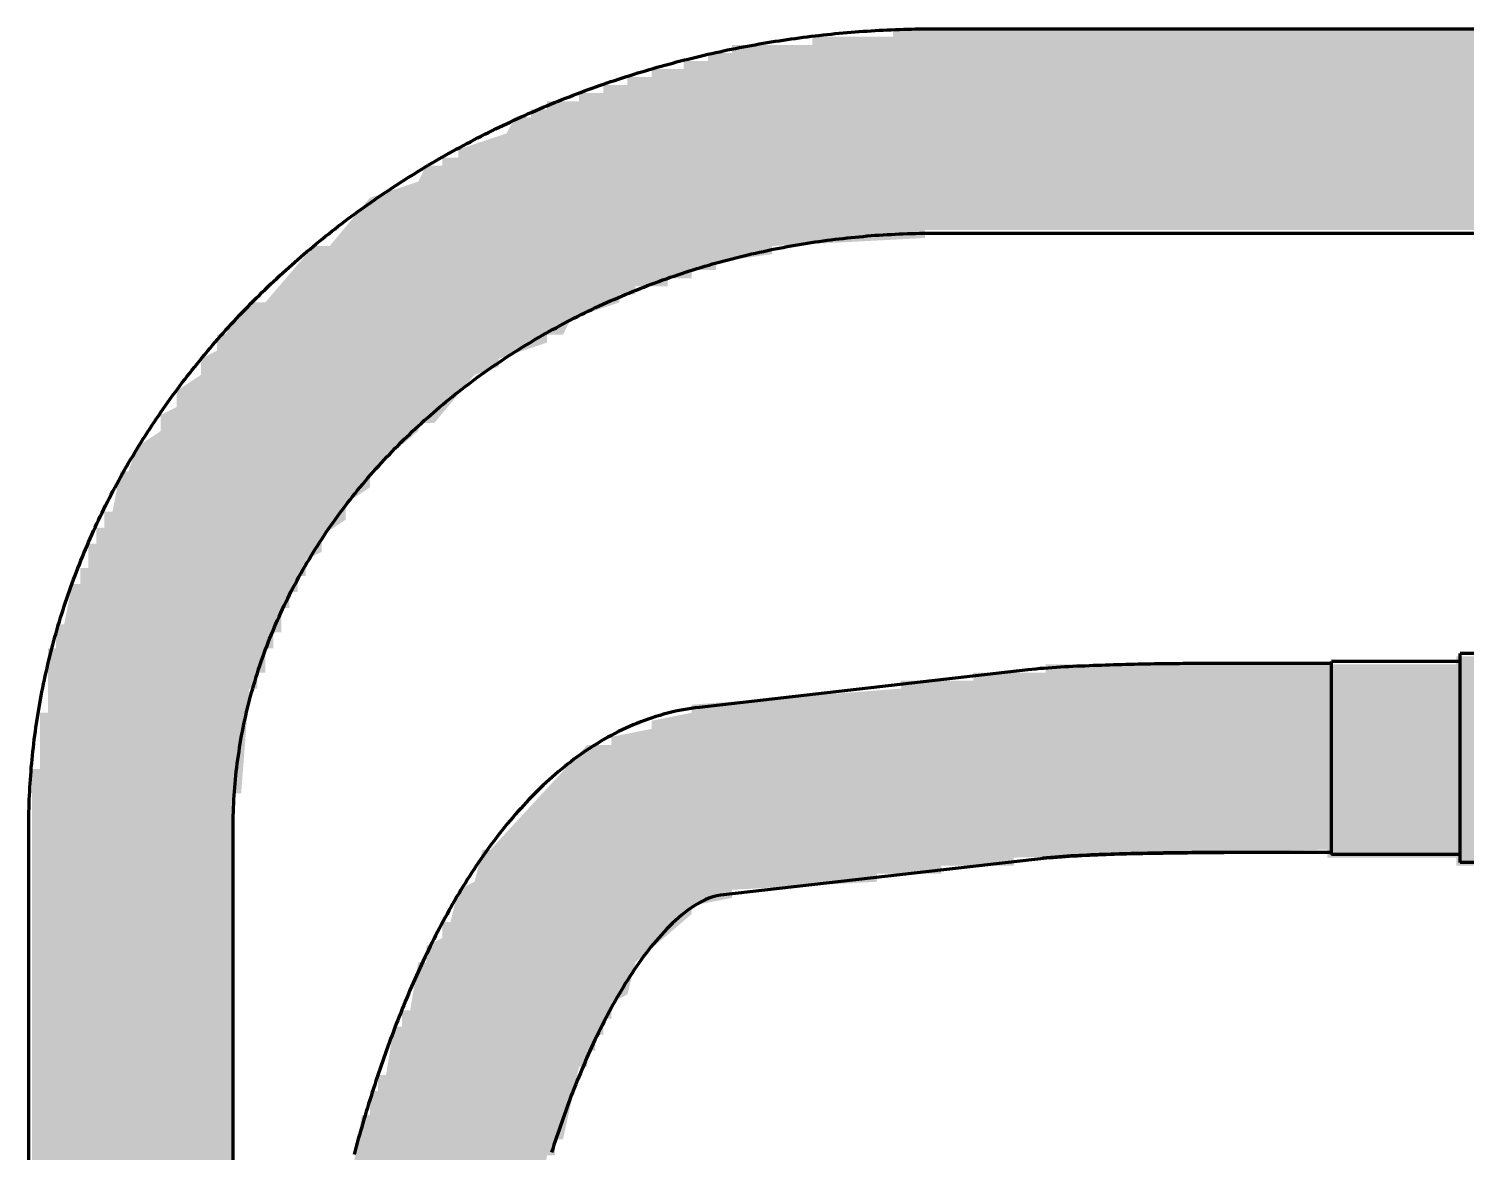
# Model space of a CAD drawing. Header units: millimetres. Extents: x 0 to 2382, y 0 to 420.
# Drawn here: x 2155.86 to 2173.73, y 351.04 to 365 of the extents above; entities that cross this region are included whole.
import ezdxf

# ---------------------------------------------------------------- set-up
doc = ezdxf.new("R2010")
doc.units = ezdxf.units.MM
doc.layers.add('01-VISIBLE', color=7, linetype='CONTINUOUS', lineweight=70)
doc.layers.add('13-GRAFICA', color=30, linetype='CONTINUOUS', lineweight=18)

msp = doc.modelspace()

# ---------------------------------------------------------------- hatches: boundary and pattern name
at = {"layer": '13-GRAFICA', "true_color": 0xb21820}
h = msp.add_hatch(color=7, dxfattribs=at)
h.dxf.hatch_style = 1
h.paths.add_polyline_path([(2155.9, 321.9), (2155.9, 355.8), (2156, 355.8), (2156, 356.5), (2156.1, 356.5), (2156.1, 357.3), (2156.2, 357.3), (2156.2, 357.6), (2156.3, 357.6), (2156.4, 358.1), (2156.5, 358.1), (2156.5, 358.3), (2156.6, 358.3), (2156.6, 358.6), (2156.7, 358.6), (2156.7, 358.8), (2156.8, 358.8), (2156.8, 359), (2156.9, 359), (2157, 359.5), (2157.1, 359.5), (2157.2, 359.8), (2157.5, 360), (2157.5, 360.2), (2157.7, 360.3), (2157.7, 360.5), (2158, 360.7), (2158, 360.9), (2158.2, 361), (2158.2, 361.2), (2158.3, 361.2), (2158.6, 361.6), (2158.8, 361.6), (2159.4, 362.3), (2159.6, 362.3), (2160.1, 362.9), (2160.7, 363.1), (2160.8, 363.3), (2161, 363.3), (2161, 363.4), (2161.2, 363.4), (2161.2, 363.5), (2161.8, 363.7), (2161.9, 363.9), (2162.1, 363.9), (2162.1, 364), (2162.3, 364), (2162.3, 364.1), (2162.7, 364.1), (2162.7, 364.2), (2163, 364.2), (2163, 364.3), (2163.3, 364.3), (2163.3, 364.4), (2163.6, 364.4), (2163.6, 364.5), (2164, 364.5), (2164, 364.6), (2164.3, 364.6), (2164.3, 364.7), (2164.6, 364.7), (2164.6, 364.8), (2165.6, 364.8), (2165.6, 364.9), (2166.6, 364.9), (2166.6, 365), (2189.4, 365), (2189.4, 364.9), (2191.4, 364.8), (2191.4, 364.7), (2191.7, 364.7), (2191.7, 364.6), (2192, 364.6), (2192, 364.5), (2192.4, 364.5), (2192.4, 364.4), (2192.7, 364.4), (2192.7, 364.3), (2193, 364.3), (2193, 364.2), (2193.3, 364.2), (2193.3, 364.1), (2193.7, 364.1), (2193.7, 364), (2194.1, 363.9), (2194.2, 363.7), (2194.4, 363.7), (2194.4, 363.6), (2194.6, 363.6), (2194.6, 363.5), (2195.2, 363.3), (2195.3, 363.1), (2195.9, 362.9), (2196.4, 362.3), (2196.6, 362.3), (2197.2, 361.6), (2197.4, 361.6), (2197.4, 361.5), (2197.8, 361.2), (2197.8, 361), (2198, 360.9), (2198, 360.7), (2198.3, 360.5), (2198.3, 360.3), (2198.5, 360.2), (2198.5, 360), (2198.6, 360), (2198.6, 359.9), (2198.8, 359.8), (2198.8, 359.6), (2199, 359.5), (2199.1, 359), (2199.2, 359), (2199.2, 358.8), (2199.3, 358.8), (2199.3, 358.6), (2199.4, 358.6), (2199.4, 358.3), (2199.5, 358.3), (2199.6, 357.8), (2199.7, 357.8), (2199.8, 357.3), (2199.9, 357.3), (2199.9, 356.5), (2200, 356.5), (2200, 355.8), (2200.1, 355.8), (2200.1, 321.9), (2199.9, 321.9), (2199.8, 321.7), (2199.6, 321.7), (2199.5, 321.5), (2199.3, 321.5), (2199.2, 321.3), (2199, 321.3), (2198.9, 321.1), (2198.7, 321.1), (2198.6, 320.9), (2198.4, 320.9), (2198.3, 320.7), (2198.1, 320.7), (2198.1, 320.6), (2197.9, 320.5), (2197.9, 314.5), (2197.5, 314.5), (2197.5, 321.1), (2197.6, 321.1), (2197.6, 355.5), (2197.5, 355.5), (2197.4, 356.8), (2197.3, 356.8), (2197.3, 357), (2197.2, 357), (2197.2, 357.3), (2197.1, 357.3), (2197.1, 357.5), (2197, 357.5), (2197, 357.8), (2196.9, 357.8), (2196.7, 358.4), (2196.5, 358.5), (2196.5, 358.7), (2196.4, 358.7), (2196.4, 358.8), (2196.2, 358.9), (2196.2, 359.1), (2195.9, 359.3), (2195.9, 359.5), (2195.8, 359.5), (2195.3, 360.1), (2195.1, 360.1), (2194.6, 360.7), (2194.4, 360.7), (2194.3, 360.9), (2194.1, 360.9), (2194.1, 361), (2193.5, 361.2), (2193.4, 361.4), (2193.2, 361.4), (2193.2, 361.5), (2193, 361.5), (2193, 361.6), (2192.8, 361.6), (2192.8, 361.7), (2192.6, 361.7), (2192.6, 361.8), (2192.2, 361.8), (2192.2, 361.9), (2191.9, 361.9), (2191.9, 362), (2191.6, 362), (2191.6, 362.1), (2191.2, 362.1), (2191.2, 362.2), (2190.9, 362.2), (2190.9, 362.3), (2189, 362.4), (2189, 362.5), (2167, 362.5), (2167, 362.4), (2165.1, 362.3), (2165.1, 362.2), (2164.4, 362.1), (2164.4, 362), (2164.1, 362), (2164.1, 361.9), (2163.8, 361.9), (2163.8, 361.8), (2163.4, 361.8), (2163.4, 361.7), (2163.2, 361.7), (2163.2, 361.6), (2162.6, 361.4), (2162.5, 361.2), (2162.3, 361.2), (2162.3, 361.1), (2161.7, 360.9), (2161.7, 360.8), (2161.4, 360.7), (2160.9, 360.1), (2160.7, 360.1), (2160.7, 360), (2160.1, 359.5), (2160.1, 359.3), (2159.8, 359.1), (2159.8, 358.9), (2159.5, 358.7), (2159.5, 358.5), (2159.3, 358.4), (2159.3, 358.2), (2159.2, 358.2), (2159.2, 358), (2159.1, 358), (2159.1, 357.8), (2159, 357.8), (2159, 357.5), (2158.9, 357.5), (2158.9, 357.3), (2158.8, 357.3), (2158.8, 357), (2158.7, 357), (2158.7, 356.8), (2158.6, 356.8), (2158.5, 355.5), (2158.4, 355.5), (2158.4, 321.1), (2158.5, 321.1), (2158.5, 314.5), (2158.1, 314.5), (2158.1, 320.5), (2158, 320.5), (2157.9, 320.7), (2157.7, 320.7), (2157.6, 320.9), (2157.4, 320.9), (2157.3, 321.1), (2157.1, 321.1), (2157, 321.3), (2156.8, 321.3), (2156.7, 321.5), (2156.5, 321.5), (2156.4, 321.7), (2156.2, 321.7), (2156.1, 321.9)])
at = {"layer": '13-GRAFICA', "true_color": 0xcba23e}
h = msp.add_hatch(color=7, dxfattribs=at)
h.dxf.hatch_style = 1
h.paths.add_polyline_path([(2175.5, 354.6), (2173.6, 354.6), (2173.6, 357.2), (2175.7, 357.2), (2175.7, 355.6), (2175.7, 355.1), (2175.7, 353.9), (2175.7, 351.9), (2175.5, 351.9)])
at = {"layer": '13-GRAFICA', "true_color": 0x202020}
h = msp.add_hatch(color=7, dxfattribs=at)
h.dxf.hatch_style = 1
h.paths.add_polyline_path([(2161.4, 342.9), (2159.1, 342.9), (2159.1, 345.6), (2159.2, 345.6), (2159.2, 347.2), (2159.3, 347.2), (2159.4, 348.8), (2159.5, 348.8), (2159.5, 349.4), (2159.6, 349.4), (2159.6, 349.8), (2159.7, 349.8), (2159.7, 350.3), (2159.8, 350.3), (2160, 351.5), (2160.1, 351.5), (2160.1, 351.8), (2160.2, 351.8), (2160.2, 352), (2160.3, 352), (2160.4, 352.6), (2160.5, 352.6), (2160.5, 352.8), (2160.6, 352.8), (2160.7, 353.4), (2160.8, 353.4), (2160.8, 353.6), (2161, 353.7), (2161, 353.9), (2161.1, 353.9), (2161.2, 354.3), (2161.4, 354.4), (2161.5, 354.8), (2161.6, 354.8), (2162.8, 356.1), (2163.1, 356.1), (2163.1, 356.2), (2163.6, 356.3), (2163.6, 356.4), (2164.1, 356.5), (2164.1, 356.6), (2166.7, 356.8), (2166.7, 356.9), (2167.6, 356.9), (2167.6, 357), (2168.5, 357), (2168.5, 357.1), (2172, 357.1), (2172, 354.8), (2168.1, 354.7), (2168.1, 354.6), (2167.2, 354.6), (2167.2, 354.5), (2166.4, 354.5), (2166.4, 354.4), (2164.6, 354.3), (2164.6, 354.2), (2164.1, 354.1), (2164.1, 354), (2163.4, 353.4), (2163.3, 353), (2163.1, 352.9), (2163.1, 352.7), (2163, 352.7), (2163, 352.5), (2162.9, 352.5), (2162.9, 352.3), (2162.8, 352.3), (2162.8, 352.1), (2162.7, 352.1), (2162.5, 351.2), (2162.4, 351.2), (2162.4, 351), (2162.3, 351), (2162.2, 350.2), (2162.1, 350.2), (2162.1, 349.8), (2162, 349.8), (2162, 349.4), (2161.9, 349.4), (2161.9, 348.9), (2161.8, 348.9), (2161.7, 347.5), (2161.6, 347.5), (2161.6, 346.7), (2161.5, 346.7)])
at = {"layer": '13-GRAFICA', "true_color": 0xcba23e}
h = msp.add_hatch(color=7, dxfattribs=at)
h.dxf.hatch_style = 1
h.paths.add_polyline_path([(2172, 354.7), (2172, 357.1), (2173.6, 357.1), (2173.6, 354.7)])

# ---------------------------------------------------------------- linework, layer by layer
at = {"layer": '01-VISIBLE'}
for p, q in [((2167.13, 365), (2188.87, 365)), ((2167.13, 362.46), (2188.87, 362.46)), ((2173.65, 357.138), (2172.05, 357.138)), ((2175.65, 357.238), (2173.65, 357.238)), ((2168.276, 357.033), (2164.193, 356.567)), ((2172.05, 357.113), (2170.716, 357.113)), ((2155.86, 350.462), (2155.86, 355.07)), ((2158.4, 350.462), (2158.4, 355.07)), ((2168.542, 354.698), (2164.459, 354.232)), ((2172.05, 354.763), (2170.716, 354.763)), ((2173.65, 354.738), (2172.05, 354.738)), ((2175.55, 354.638), (2173.65, 354.638))]:
    msp.add_line(p, q, dxfattribs=at)
for points in [[(2155.86, 355.07), (2155.86, 355.12), (2155.861, 355.17), (2155.861, 355.22), (2155.862, 355.27), (2155.864, 355.32), (2155.865, 355.37), (2155.867, 355.42), (2155.869, 355.47), (2155.872, 355.52), (2155.874, 355.57), (2155.877, 355.62), (2155.881, 355.67), (2155.884, 355.72), (2155.888, 355.77), (2155.892, 355.82), (2155.897, 355.87), (2155.901, 355.919), (2155.906, 355.969), (2155.911, 356.019), (2155.917, 356.069), (2155.923, 356.118), (2155.929, 356.168), (2155.935, 356.218), (2155.942, 356.267), (2155.949, 356.317), (2155.956, 356.367), (2155.964, 356.416), (2155.972, 356.465), (2155.98, 356.515), (2155.988, 356.564), (2155.997, 356.614), (2156.006, 356.663), (2156.015, 356.712), (2156.024, 356.761), (2156.034, 356.81), (2156.044, 356.859), (2156.054, 356.908), (2156.065, 356.957), (2156.076, 357.006), (2156.087, 357.055), (2156.098, 357.104), (2156.11, 357.152), (2156.122, 357.201), (2156.134, 357.249), (2156.147, 357.298), (2156.16, 357.346), (2156.173, 357.395), (2156.186, 357.443), (2156.199, 357.491), (2156.213, 357.539), (2156.227, 357.587), (2156.242, 357.635), (2156.256, 357.683), (2156.271, 357.731), (2156.286, 357.779), (2156.302, 357.826), (2156.318, 357.874), (2156.334, 357.921), (2156.35, 357.968), (2156.366, 358.016), (2156.383, 358.063), (2156.4, 358.11), (2156.417, 358.157), (2156.435, 358.204), (2156.453, 358.251), (2156.471, 358.297), (2156.489, 358.344), (2156.507, 358.39), (2156.526, 358.437), (2156.545, 358.483), (2156.565, 358.529), (2156.584, 358.575), (2156.604, 358.621), (2156.624, 358.667), (2156.644, 358.713), (2156.665, 358.759), (2156.686, 358.804), (2156.707, 358.85), (2156.728, 358.895), (2156.749, 358.94), (2156.771, 358.985), (2156.793, 359.03), (2156.815, 359.075), (2156.838, 359.12), (2156.861, 359.164), (2156.884, 359.209), (2156.907, 359.253), (2156.93, 359.297), (2156.954, 359.342), (2156.978, 359.386), (2157.002, 359.429), (2157.026, 359.473), (2157.051, 359.517), (2157.076, 359.56), (2157.101, 359.604), (2157.126, 359.647), (2157.152, 359.69), (2157.177, 359.733), (2157.203, 359.776), (2157.229, 359.818), (2157.256, 359.861), (2157.282, 359.903), (2157.309, 359.945), (2157.336, 359.988), (2157.364, 360.029), (2157.391, 360.071), (2157.419, 360.113), (2157.447, 360.155), (2157.475, 360.196), (2157.503, 360.237), (2157.532, 360.278), (2157.561, 360.319), (2157.59, 360.36), (2157.619, 360.401), (2157.648, 360.441), (2157.678, 360.482), (2157.707, 360.522), (2157.737, 360.562), (2157.768, 360.602), (2157.798, 360.642), (2157.829, 360.681), (2157.86, 360.721), (2157.89, 360.76), (2157.922, 360.799), (2157.953, 360.838), (2157.985, 360.877), (2158.016, 360.916), (2158.048, 360.954), (2158.081, 360.993), (2158.113, 361.031), (2158.145, 361.069), (2158.178, 361.107), (2158.211, 361.144), (2158.244, 361.182), (2158.277, 361.219), (2158.311, 361.257), (2158.345, 361.294), (2158.378, 361.331), (2158.412, 361.367), (2158.447, 361.404), (2158.481, 361.44), (2158.515, 361.477), (2158.55, 361.513), (2158.585, 361.549), (2158.62, 361.584), (2158.655, 361.62), (2158.691, 361.655), (2158.726, 361.69), (2158.762, 361.726), (2158.798, 361.76), (2158.834, 361.795), (2158.87, 361.83), (2158.907, 361.864), (2158.943, 361.898), (2158.98, 361.932), (2159.017, 361.966), (2159.054, 362), (2159.091, 362.033), (2159.128, 362.067), (2159.166, 362.1), (2159.204, 362.133), (2159.241, 362.166), (2159.279, 362.198), (2159.318, 362.231), (2159.356, 362.263), (2159.394, 362.295), (2159.433, 362.327), (2159.472, 362.359), (2159.51, 362.39), (2159.549, 362.421), (2159.589, 362.453), (2159.628, 362.484), (2159.667, 362.514), (2159.707, 362.545), (2159.747, 362.576), (2159.786, 362.606), (2159.826, 362.636), (2159.867, 362.666), (2159.907, 362.696), (2159.947, 362.725), (2159.988, 362.755), (2160.028, 362.784), (2160.069, 362.813), (2160.11, 362.842), (2160.151, 362.87), (2160.192, 362.899), (2160.234, 362.927), (2160.275, 362.955), (2160.317, 362.983), (2160.358, 363.011), (2160.4, 363.038), (2160.442, 363.066), (2160.484, 363.093), (2160.526, 363.12), (2160.569, 363.146), (2160.611, 363.173), (2160.654, 363.199), (2160.696, 363.226), (2160.739, 363.252), (2160.782, 363.278), (2160.825, 363.303), (2160.868, 363.329), (2160.911, 363.354), (2160.954, 363.379), (2160.998, 363.404), (2161.041, 363.429), (2161.085, 363.453), (2161.129, 363.478), (2161.173, 363.502), (2161.217, 363.526), (2161.261, 363.549), (2161.305, 363.573), (2161.349, 363.596), (2161.393, 363.62), (2161.438, 363.643), (2161.482, 363.665), (2161.527, 363.688), (2161.572, 363.711), (2161.617, 363.733), (2161.662, 363.755), (2161.707, 363.777), (2161.752, 363.798), (2161.797, 363.82), (2161.842, 363.841), (2161.888, 363.862), (2161.933, 363.883), (2161.979, 363.904), (2162.024, 363.924), (2162.07, 363.945), (2162.116, 363.965), (2162.162, 363.985), (2162.208, 364.005), (2162.254, 364.024), (2162.3, 364.044), (2162.346, 364.063), (2162.393, 364.082), (2162.439, 364.101), (2162.485, 364.119), (2162.532, 364.138), (2162.579, 364.156), (2162.625, 364.174), (2162.672, 364.192), (2162.719, 364.209), (2162.766, 364.227), (2162.813, 364.244), (2162.86, 364.261), (2162.907, 364.278), (2162.954, 364.295), (2163.002, 364.311), (2163.049, 364.327), (2163.096, 364.343), (2163.144, 364.359), (2163.191, 364.375), (2163.239, 364.391), (2163.287, 364.406), (2163.334, 364.421), (2163.382, 364.436), (2163.43, 364.451), (2163.478, 364.465), (2163.526, 364.479), (2163.574, 364.494), (2163.622, 364.508), (2163.67, 364.521), (2163.718, 364.535), (2163.766, 364.548), (2163.815, 364.561), (2163.863, 364.574), (2163.911, 364.587), (2163.96, 364.6), (2164.008, 364.612), (2164.057, 364.624), (2164.106, 364.636), (2164.154, 364.648), (2164.203, 364.66), (2164.252, 364.671), (2164.3, 364.683), (2164.349, 364.694), (2164.398, 364.704), (2164.447, 364.715), (2164.496, 364.726), (2164.545, 364.736), (2164.594, 364.746), (2164.643, 364.756), (2164.692, 364.765), (2164.741, 364.775), (2164.791, 364.784), (2164.84, 364.793), (2164.889, 364.802), (2164.938, 364.811), (2164.988, 364.819), (2165.037, 364.828), (2165.086, 364.836), (2165.136, 364.844), (2165.185, 364.851), (2165.235, 364.859), (2165.284, 364.866), (2165.334, 364.873), (2165.383, 364.88), (2165.433, 364.887), (2165.483, 364.894), (2165.532, 364.9), (2165.582, 364.906), (2165.632, 364.912), (2165.681, 364.918), (2165.731, 364.923), (2165.781, 364.929), (2165.831, 364.934), (2165.881, 364.939), (2165.93, 364.944), (2165.98, 364.948), (2166.03, 364.953), (2166.08, 364.957), (2166.13, 364.961), (2166.18, 364.965), (2166.23, 364.968), (2166.28, 364.972), (2166.33, 364.975), (2166.38, 364.978), (2166.43, 364.981), (2166.48, 364.983), (2166.53, 364.986), (2166.58, 364.988), (2166.63, 364.99), (2166.68, 364.992), (2166.73, 364.994), (2166.78, 364.995), (2166.83, 364.996), (2166.88, 364.998), (2166.93, 364.998), (2166.98, 364.999), (2167.03, 365), (2167.08, 365), (2167.13, 365)], [(2158.4, 355.07), (2158.4, 355.12), (2158.401, 355.17), (2158.402, 355.22), (2158.403, 355.27), (2158.405, 355.32), (2158.407, 355.37), (2158.41, 355.42), (2158.413, 355.47), (2158.416, 355.52), (2158.42, 355.57), (2158.424, 355.62), (2158.429, 355.67), (2158.434, 355.72), (2158.439, 355.77), (2158.445, 355.82), (2158.451, 355.869), (2158.458, 355.919), (2158.465, 355.969), (2158.473, 356.018), (2158.48, 356.068), (2158.488, 356.117), (2158.497, 356.167), (2158.506, 356.216), (2158.515, 356.265), (2158.525, 356.314), (2158.535, 356.363), (2158.546, 356.412), (2158.557, 356.461), (2158.568, 356.51), (2158.58, 356.559), (2158.592, 356.608), (2158.604, 356.656), (2158.617, 356.705), (2158.63, 356.753), (2158.644, 356.801), (2158.658, 356.849), (2158.672, 356.897), (2158.687, 356.945), (2158.702, 356.993), (2158.717, 357.041), (2158.733, 357.088), (2158.749, 357.136), (2158.766, 357.183), (2158.783, 357.23), (2158.8, 357.277), (2158.818, 357.324), (2158.836, 357.371), (2158.854, 357.418), (2158.873, 357.464), (2158.892, 357.51), (2158.911, 357.557), (2158.931, 357.603), (2158.951, 357.649), (2158.971, 357.694), (2158.992, 357.74), (2159.013, 357.786), (2159.034, 357.831), (2159.056, 357.876), (2159.078, 357.921), (2159.101, 357.966), (2159.123, 358.01), (2159.147, 358.055), (2159.17, 358.099), (2159.194, 358.143), (2159.218, 358.187), (2159.242, 358.231), (2159.267, 358.275), (2159.292, 358.318), (2159.317, 358.362), (2159.343, 358.405), (2159.368, 358.448), (2159.395, 358.49), (2159.421, 358.533), (2159.448, 358.575), (2159.475, 358.617), (2159.502, 358.659), (2159.53, 358.701), (2159.558, 358.743), (2159.586, 358.784), (2159.615, 358.825), (2159.644, 358.866), (2159.673, 358.907), (2159.702, 358.948), (2159.732, 358.988), (2159.762, 359.028), (2159.792, 359.068), (2159.823, 359.108), (2159.853, 359.147), (2159.885, 359.187), (2159.916, 359.226), (2159.947, 359.265), (2159.979, 359.304), (2160.011, 359.342), (2160.044, 359.38), (2160.076, 359.418), (2160.109, 359.456), (2160.142, 359.494), (2160.175, 359.531), (2160.209, 359.569), (2160.243, 359.606), (2160.277, 359.642), (2160.311, 359.679), (2160.346, 359.715), (2160.38, 359.751), (2160.415, 359.787), (2160.451, 359.823), (2160.486, 359.858), (2160.522, 359.894), (2160.558, 359.929), (2160.594, 359.963), (2160.63, 359.998), (2160.666, 360.032), (2160.703, 360.066), (2160.74, 360.1), (2160.777, 360.134), (2160.815, 360.167), (2160.852, 360.2), (2160.89, 360.233), (2160.928, 360.266), (2160.966, 360.298), (2161.005, 360.331), (2161.043, 360.363), (2161.082, 360.394), (2161.121, 360.426), (2161.16, 360.457), (2161.199, 360.488), (2161.239, 360.519), (2161.279, 360.55), (2161.319, 360.58), (2161.359, 360.61), (2161.399, 360.64), (2161.439, 360.67), (2161.48, 360.699), (2161.521, 360.728), (2161.562, 360.757), (2161.603, 360.786), (2161.644, 360.814), (2161.685, 360.842), (2161.727, 360.87), (2161.769, 360.898), (2161.811, 360.926), (2161.853, 360.953), (2161.895, 360.98), (2161.937, 361.007), (2161.98, 361.033), (2162.022, 361.059), (2162.065, 361.085), (2162.108, 361.111), (2162.151, 361.137), (2162.195, 361.162), (2162.238, 361.187), (2162.282, 361.212), (2162.325, 361.237), (2162.369, 361.261), (2162.413, 361.285), (2162.457, 361.309), (2162.501, 361.332), (2162.546, 361.356), (2162.59, 361.379), (2162.635, 361.402), (2162.679, 361.424), (2162.724, 361.447), (2162.769, 361.469), (2162.814, 361.491), (2162.859, 361.513), (2162.905, 361.534), (2162.95, 361.555), (2162.996, 361.576), (2163.041, 361.597), (2163.087, 361.617), (2163.133, 361.637), (2163.179, 361.657), (2163.225, 361.677), (2163.271, 361.697), (2163.318, 361.716), (2163.364, 361.735), (2163.41, 361.753), (2163.457, 361.772), (2163.504, 361.79), (2163.55, 361.808), (2163.597, 361.826), (2163.644, 361.843), (2163.691, 361.861), (2163.738, 361.878), (2163.786, 361.894), (2163.833, 361.911), (2163.88, 361.927), (2163.928, 361.943), (2163.975, 361.959), (2164.023, 361.975), (2164.071, 361.99), (2164.119, 362.005), (2164.167, 362.02), (2164.214, 362.034), (2164.262, 362.049), (2164.311, 362.063), (2164.359, 362.077), (2164.407, 362.09), (2164.455, 362.103), (2164.504, 362.117), (2164.552, 362.129), (2164.601, 362.142), (2164.649, 362.154), (2164.698, 362.166), (2164.747, 362.178), (2164.795, 362.19), (2164.844, 362.201), (2164.893, 362.212), (2164.942, 362.223), (2164.991, 362.234), (2165.04, 362.244), (2165.089, 362.255), (2165.138, 362.264), (2165.187, 362.274), (2165.237, 362.283), (2165.286, 362.293), (2165.335, 362.302), (2165.384, 362.31), (2165.434, 362.319), (2165.483, 362.327), (2165.533, 362.335), (2165.582, 362.343), (2165.632, 362.35), (2165.681, 362.357), (2165.731, 362.364), (2165.781, 362.371), (2165.83, 362.377), (2165.88, 362.384), (2165.93, 362.39), (2165.98, 362.395), (2166.03, 362.401), (2166.079, 362.406), (2166.129, 362.411), (2166.179, 362.416), (2166.229, 362.42), (2166.279, 362.425), (2166.329, 362.429), (2166.379, 362.433), (2166.429, 362.436), (2166.479, 362.439), (2166.529, 362.442), (2166.579, 362.445), (2166.629, 362.448), (2166.679, 362.45), (2166.729, 362.452), (2166.779, 362.454), (2166.829, 362.456), (2166.879, 362.457), (2166.93, 362.458), (2166.98, 362.459), (2167.03, 362.46), (2167.08, 362.46), (2167.13, 362.46)], [(2172.05, 354.738), (2172.05, 354.788), (2172.05, 354.838), (2172.05, 354.888), (2172.05, 354.938), (2172.05, 354.988), (2172.05, 355.038), (2172.05, 355.088), (2172.05, 355.138), (2172.05, 355.188), (2172.05, 355.238), (2172.05, 355.288), (2172.05, 355.338), (2172.05, 355.388), (2172.05, 355.438), (2172.05, 355.488), (2172.05, 355.538), (2172.05, 355.588), (2172.05, 355.638), (2172.05, 355.688), (2172.05, 355.738), (2172.05, 355.788), (2172.05, 355.838), (2172.05, 355.888), (2172.05, 355.938), (2172.05, 355.988), (2172.05, 356.038), (2172.05, 356.088), (2172.05, 356.138), (2172.05, 356.188), (2172.05, 356.238), (2172.05, 356.288), (2172.05, 356.338), (2172.05, 356.388), (2172.05, 356.438), (2172.05, 356.488), (2172.05, 356.538), (2172.05, 356.588), (2172.05, 356.638), (2172.05, 356.688), (2172.05, 356.738), (2172.05, 356.788), (2172.05, 356.838), (2172.05, 356.888), (2172.05, 356.938), (2172.05, 356.988), (2172.05, 357.038), (2172.05, 357.088), (2172.05, 357.138)], [(2173.65, 354.638), (2173.65, 354.688), (2173.65, 354.738), (2173.65, 354.788), (2173.65, 354.838), (2173.65, 354.888), (2173.65, 354.938), (2173.65, 354.988), (2173.65, 355.038), (2173.65, 355.088), (2173.65, 355.138), (2173.65, 355.188), (2173.65, 355.238), (2173.65, 355.288), (2173.65, 355.338), (2173.65, 355.388), (2173.65, 355.438), (2173.65, 355.488), (2173.65, 355.538), (2173.65, 355.588), (2173.65, 355.638), (2173.65, 355.688), (2173.65, 355.738), (2173.65, 355.788), (2173.65, 355.838), (2173.65, 355.888), (2173.65, 355.938), (2173.65, 355.988), (2173.65, 356.038), (2173.65, 356.088), (2173.65, 356.138), (2173.65, 356.188), (2173.65, 356.238), (2173.65, 356.288), (2173.65, 356.338), (2173.65, 356.388), (2173.65, 356.438), (2173.65, 356.488), (2173.65, 356.538), (2173.65, 356.588), (2173.65, 356.638), (2173.65, 356.688), (2173.65, 356.738), (2173.65, 356.788), (2173.65, 356.838), (2173.65, 356.888), (2173.65, 356.938), (2173.65, 356.988), (2173.65, 357.038), (2173.65, 357.088), (2173.65, 357.138), (2173.65, 357.188), (2173.65, 357.238)], [(2170.716, 357.113), (2170.665, 357.113), (2170.615, 357.113), (2170.564, 357.113), (2170.513, 357.113), (2170.462, 357.113), (2170.411, 357.112), (2170.36, 357.112), (2170.309, 357.112), (2170.258, 357.111), (2170.207, 357.111), (2170.157, 357.11), (2170.106, 357.11), (2170.055, 357.109), (2170.004, 357.108), (2169.953, 357.108), (2169.902, 357.107), (2169.851, 357.106), (2169.8, 357.105), (2169.749, 357.104), (2169.699, 357.103), (2169.648, 357.102), (2169.597, 357.101), (2169.546, 357.1), (2169.495, 357.098), (2169.444, 357.097), (2169.393, 357.096), (2169.342, 357.094), (2169.292, 357.093), (2169.241, 357.091), (2169.19, 357.089), (2169.139, 357.087), (2169.088, 357.086), (2169.037, 357.083), (2168.986, 357.081), (2168.936, 357.079), (2168.885, 357.077), (2168.834, 357.074), (2168.783, 357.072), (2168.732, 357.069), (2168.681, 357.066), (2168.631, 357.063), (2168.58, 357.059), (2168.529, 357.056), (2168.478, 357.052), (2168.428, 357.048), (2168.377, 357.043), (2168.326, 357.038), (2168.276, 357.033)], [(2164.193, 356.567), (2164.143, 356.561), (2164.094, 356.554), (2164.044, 356.546), (2163.995, 356.538), (2163.945, 356.528), (2163.896, 356.518), (2163.848, 356.506), (2163.799, 356.494), (2163.75, 356.481), (2163.702, 356.467), (2163.654, 356.453), (2163.606, 356.438), (2163.559, 356.421), (2163.512, 356.404), (2163.465, 356.387), (2163.418, 356.368), (2163.372, 356.349), (2163.326, 356.329), (2163.28, 356.309), (2163.235, 356.287), (2163.19, 356.265), (2163.145, 356.243), (2163.101, 356.219), (2163.057, 356.195), (2163.013, 356.171), (2162.97, 356.145), (2162.927, 356.119), (2162.884, 356.093), (2162.842, 356.066), (2162.8, 356.038), (2162.759, 356.01), (2162.717, 355.981), (2162.677, 355.952), (2162.636, 355.922), (2162.596, 355.892), (2162.557, 355.861), (2162.518, 355.83), (2162.479, 355.798), (2162.44, 355.766), (2162.402, 355.734), (2162.364, 355.701), (2162.327, 355.667), (2162.29, 355.633), (2162.254, 355.599), (2162.217, 355.564), (2162.181, 355.529), (2162.146, 355.494), (2162.111, 355.458), (2162.076, 355.422), (2162.042, 355.386), (2162.007, 355.349), (2161.974, 355.312), (2161.94, 355.274), (2161.907, 355.237), (2161.875, 355.199), (2161.842, 355.16), (2161.81, 355.122), (2161.778, 355.083), (2161.747, 355.044), (2161.716, 355.005), (2161.685, 354.965), (2161.655, 354.925), (2161.625, 354.885), (2161.595, 354.845), (2161.565, 354.804), (2161.536, 354.763), (2161.507, 354.722), (2161.479, 354.681), (2161.45, 354.64), (2161.422, 354.598), (2161.394, 354.556), (2161.367, 354.515), (2161.34, 354.472), (2161.313, 354.43), (2161.286, 354.388), (2161.26, 354.345), (2161.234, 354.302), (2161.208, 354.259), (2161.182, 354.216), (2161.157, 354.173), (2161.132, 354.129), (2161.107, 354.086), (2161.082, 354.042), (2161.058, 353.998), (2161.034, 353.954), (2161.01, 353.91), (2160.987, 353.866), (2160.963, 353.822), (2160.94, 353.777), (2160.917, 353.733), (2160.894, 353.688), (2160.872, 353.643), (2160.849, 353.598), (2160.827, 353.553), (2160.806, 353.508), (2160.784, 353.463), (2160.763, 353.417), (2160.741, 353.372), (2160.72, 353.327), (2160.699, 353.281), (2160.679, 353.235), (2160.658, 353.189), (2160.638, 353.143), (2160.618, 353.098), (2160.598, 353.051), (2160.579, 353.005), (2160.559, 352.959), (2160.54, 352.913), (2160.521, 352.866), (2160.502, 352.82), (2160.483, 352.773), (2160.465, 352.727), (2160.446, 352.68), (2160.428, 352.634), (2160.41, 352.587), (2160.392, 352.54), (2160.375, 352.493), (2160.357, 352.446), (2160.34, 352.399), (2160.323, 352.352), (2160.306, 352.305), (2160.289, 352.257), (2160.272, 352.21), (2160.255, 352.163), (2160.239, 352.115), (2160.223, 352.068), (2160.207, 352.02), (2160.191, 351.973), (2160.175, 351.925), (2160.16, 351.878), (2160.144, 351.83), (2160.129, 351.782), (2160.114, 351.734), (2160.099, 351.687), (2160.084, 351.639), (2160.069, 351.591), (2160.054, 351.543), (2160.04, 351.495), (2160.026, 351.447), (2160.012, 351.399), (2159.998, 351.35), (2159.984, 351.302), (2159.97, 351.254), (2159.956, 351.206), (2159.943, 351.157), (2159.929, 351.109), (2159.916, 351.061), (2159.903, 351.012)], [(2170.716, 354.763), (2170.666, 354.763), (2170.616, 354.763), (2170.566, 354.763), (2170.516, 354.763), (2170.465, 354.763), (2170.415, 354.762), (2170.365, 354.762), (2170.315, 354.762), (2170.265, 354.761), (2170.215, 354.761), (2170.164, 354.76), (2170.114, 354.76), (2170.064, 354.759), (2170.014, 354.758), (2169.964, 354.758), (2169.914, 354.757), (2169.863, 354.756), (2169.813, 354.755), (2169.763, 354.754), (2169.713, 354.753), (2169.663, 354.752), (2169.613, 354.751), (2169.562, 354.749), (2169.512, 354.748), (2169.462, 354.747), (2169.412, 354.745), (2169.362, 354.744), (2169.312, 354.742), (2169.261, 354.74), (2169.211, 354.739), (2169.161, 354.737), (2169.111, 354.735), (2169.061, 354.733), (2169.011, 354.73), (2168.961, 354.728), (2168.911, 354.725), (2168.86, 354.723), (2168.81, 354.72), (2168.76, 354.717), (2168.71, 354.713), (2168.66, 354.71), (2168.61, 354.706), (2168.56, 354.702), (2168.51, 354.697), (2168.46, 354.692)], [(2168.542, 354.698), (2168.592, 354.703), (2168.643, 354.707), (2168.693, 354.711), (2168.744, 354.715), (2168.794, 354.718), (2168.845, 354.721), (2168.895, 354.724), (2168.946, 354.727), (2168.996, 354.729), (2169.047, 354.732), (2169.097, 354.734), (2169.148, 354.736), (2169.198, 354.738), (2169.249, 354.74), (2169.3, 354.742), (2169.35, 354.743), (2169.401, 354.745), (2169.451, 354.746), (2169.502, 354.748), (2169.552, 354.749), (2169.603, 354.75), (2169.654, 354.752), (2169.704, 354.753), (2169.755, 354.754), (2169.805, 354.755), (2169.856, 354.756), (2169.907, 354.757), (2169.957, 354.757), (2170.008, 354.758), (2170.058, 354.759), (2170.109, 354.76), (2170.16, 354.76), (2170.21, 354.761), (2170.261, 354.761), (2170.311, 354.762), (2170.362, 354.762), (2170.413, 354.762), (2170.463, 354.763), (2170.514, 354.763), (2170.565, 354.763), (2170.615, 354.763), (2170.666, 354.763), (2170.716, 354.763)], [(2164.459, 354.232), (2164.41, 354.224), (2164.361, 354.212), (2164.314, 354.195), (2164.268, 354.176), (2164.223, 354.154), (2164.179, 354.13), (2164.136, 354.104), (2164.094, 354.077), (2164.053, 354.048), (2164.013, 354.017), (2163.974, 353.986), (2163.936, 353.953), (2163.899, 353.92), (2163.862, 353.886), (2163.826, 353.851), (2163.791, 353.815), (2163.757, 353.779), (2163.723, 353.742), (2163.69, 353.705), (2163.657, 353.667), (2163.625, 353.629), (2163.593, 353.59), (2163.562, 353.55), (2163.532, 353.511), (2163.502, 353.471), (2163.472, 353.43), (2163.443, 353.39), (2163.414, 353.348), (2163.386, 353.307), (2163.358, 353.265), (2163.331, 353.224), (2163.304, 353.181), (2163.277, 353.139), (2163.251, 353.096), (2163.225, 353.053), (2163.2, 353.01), (2163.174, 352.967), (2163.15, 352.924), (2163.125, 352.88), (2163.101, 352.836), (2163.077, 352.792), (2163.054, 352.748), (2163.03, 352.703), (2163.007, 352.659), (2162.985, 352.614), (2162.962, 352.569), (2162.94, 352.525), (2162.919, 352.479), (2162.897, 352.434), (2162.876, 352.389), (2162.855, 352.343), (2162.834, 352.298), (2162.814, 352.252), (2162.793, 352.206), (2162.773, 352.16), (2162.754, 352.114), (2162.734, 352.068), (2162.715, 352.022), (2162.696, 351.976), (2162.677, 351.929), (2162.658, 351.883), (2162.64, 351.836), (2162.621, 351.79), (2162.603, 351.743), (2162.586, 351.696), (2162.568, 351.649), (2162.551, 351.602), (2162.534, 351.555), (2162.517, 351.508), (2162.5, 351.461), (2162.483, 351.414), (2162.467, 351.367), (2162.45, 351.319), (2162.434, 351.272), (2162.419, 351.224), (2162.403, 351.177), (2162.387, 351.129), (2162.372, 351.081), (2162.357, 351.034)]]:
    msp.add_lwpolyline(points, dxfattribs=at)

doc.saveas('drawing.dxf')
